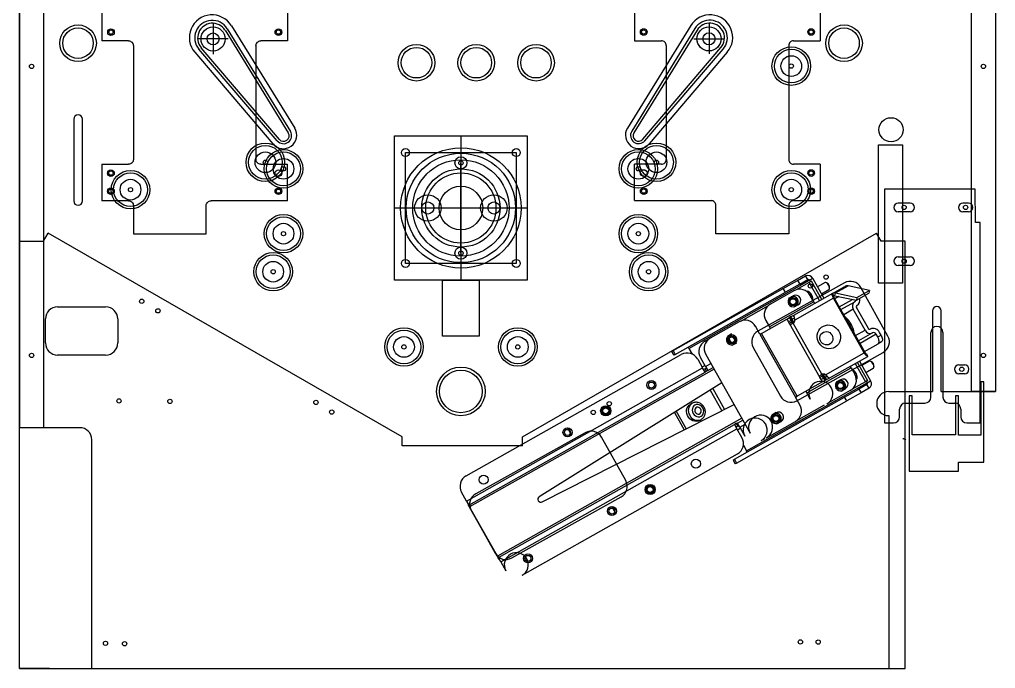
# Model space of a CAD drawing. Extents: x 0 to 20.3, y 0 to 43.8.
# Drawn here: x 0 to 20.25, y 0 to 13.47 of the extents above; entities that cross this region are included whole.
import ezdxf

# ---------------------------------------------------------------- set-up
doc = ezdxf.new("R2010")
doc.units = 0
doc.header["$LTSCALE"] = 5.24286
doc.header["$MEASUREMENT"] = 0
for name, color, linetype in [('DF250', 3, 'CONTINUOUS'), ('DF500', 5, 'CONTINUOUS'), ('DF_COMPONENTS', 4, 'CONTINUOUS'), ('DR250', 6, 'CONTINUOUS')]:
    doc.layers.add(name, color=color, linetype=linetype)

msp = doc.modelspace()

# ---------------------------------------------------------------- linework, layer by layer
at = {"layer": 'DF250', "color": 3, "linetype": 'CONTINUOUS'}
for centre, radius in [((1.214, 12.982), 0.38), ((17.108, 12.982), 0.38), ((8.236, 12.577), 0.38), ((9.477, 12.577), 0.38), ((10.717, 12.577), 0.38), ((9.158, 5.753), 0.505)]:
    msp.add_circle(centre, radius, dxfattribs=at)
at = {"layer": 'DF500', "color": 5, "linetype": 'CONTINUOUS'}
for p, q in [((0, 38.5), (0, 5)), ((20.25, 38.5), (20.25, 5.75)), ((1.124, 11.407), (1.124, 9.707)), ((1.304, 9.707), (1.304, 11.407)), ((17.115, 8.006), (15.321, 7.003)), ((18.019, 6.903), (17.455, 7.91)), ((0.788, 7.508), (1.787, 7.508)), ((18.945, 7.425), (18.945, 5.75)), ((19.125, 5.75), (19.125, 7.425)), ((0.538, 6.758), (0.538, 7.258)), ((2.037, 7.258), (2.037, 6.758)), ((1.787, 6.508), (0.788, 6.508)), ((15.225, 6.663), (15.788, 5.656)), ((16.128, 5.56), (17.922, 6.563)), ((18.035, 5.75), (18.945, 5.75)), ((19.125, 5.75), (20.25, 5.75)), ((18.035, 5.25), (18.035, 0)), ((1.25, 5), (0, 5)), ((11.736, 4.896), (9.467, 3.628)), ((1.5, 0), (1.5, 4.75)), ((12.577, 3.904), (12.076, 4.8)), ((10.213, 2.295), (12.481, 3.563)), ((9.371, 3.288), (9.872, 2.391)), ((1.5, 0), (18.035, 0))]:
    msp.add_line(p, q, dxfattribs=at)
for centre, radius in [((1.214, 12.982), 0.317), ((4.016, 13.07), 0.25), ((14.306, 13.072), 0.25), ((17.108, 12.982), 0.317), ((8.236, 12.577), 0.317), ((9.477, 12.577), 0.317), ((10.717, 12.577), 0.317), ((0.25, 12.5), 0.0445), ((16.013, 12.507), 0.0445), ((20, 12.5), 0.0445), ((18.083, 11.186), 0.25), ((9.158, 9.561), 1.25), ((5.101, 10.51), 0.0445), ((13.216, 10.51), 0.0445), ((5.477, 10.374), 0.0445), ((12.84, 10.374), 0.0445), ((2.303, 9.941), 0.0445), ((16.013, 9.941), 0.0445), ((5.477, 9.028), 0.0445), ((12.84, 9.028), 0.0445), ((5.263, 8.238), 0.0445), ((13.053, 8.238), 0.0445), ((16.734, 8.126), 0.0445), ((16.411, 7.941), 0.0445), ((2.535, 7.625), 0.0445), ((16.051, 7.615), 0.0625), ((2.872, 7.426), 0.0445), ((14.776, 6.824), 0.0625), ((7.977, 6.676), 0.0445), ((10.339, 6.676), 0.0445), ((0.25, 6.5), 0.0445), ((20, 6.5), 0.0445), ((9.158, 5.753), 0.443), ((13.112, 5.885), 0.0625), ((17.034, 5.873), 0.0625), ((2.064, 5.555), 0.0445), ((3.12, 5.546), 0.0445), ((6.15, 5.525), 0.0445), ((12.236, 5.496), 0.0445), ((6.479, 5.324), 0.0445), ((11.904, 5.317), 0.0445), ((12.163, 5.35), 0.0625), ((15.697, 5.191), 0.0625), ((11.37, 4.902), 0.0625), ((13.084, 3.716), 0.0625), ((12.291, 3.269), 0.0625), ((10.549, 2.286), 0.0625), ((1.784, 0.522), 0.0445), ((2.179, 0.514), 0.0445), ((16.202, 0.553), 0.0445), ((16.571, 0.548), 0.0445)]:
    msp.add_circle(centre, radius, dxfattribs=at)
for centre, radius, start, end in [((1.214, 11.407), 0.09, 0, 180), ((1.214, 9.707), 0.09, 180, 0), ((17.237, 7.788), 0.25, 29.2092, 119.2092), ((0.788, 7.258), 0.25, 90, 180), ((1.787, 7.258), 0.25, 0, 90), ((19.035, 7.425), 0.09, 0, 180), ((15.443, 6.785), 0.25, 119.2092, -150.7908), ((17.8, 6.781), 0.25, -60.7908, 29.2092), ((0.788, 6.758), 0.25, 180, -90), ((1.787, 6.758), 0.25, -90, 0), ((18.035, 5.5), 0.25, 90, -90), ((16.006, 5.778), 0.25, -150.7908, -60.7908), ((1.25, 4.75), 0.25, 0, 90), ((11.858, 4.678), 0.25, 29.2092, 119.2092), ((12.359, 3.782), 0.25, -60.7908, 29.2092), ((9.589, 3.41), 0.25, 119.2092, -150.7908), ((10.091, 2.513), 0.25, -150.7908, -60.7908)]:
    msp.add_arc(centre, radius, start, end, dxfattribs=at)
at = {"layer": 'DF_COMPONENTS', "color": 4, "linetype": 'CONTINUOUS'}
for p, q in [((0, 5), (0, 38.5)), ((0.5, 38.5), (0.5, 5)), ((19.75, 5.75), (19.75, 38.5)), ((20.25, 38.5), (20.25, 5.75)), ((1.707, 13.786), (1.707, 13.03)), ((5.561, 13.786), (5.561, 13.03)), ((12.761, 13.788), (12.761, 13.032)), ((16.615, 13.788), (16.615, 13.032)), ((4.016, 13.383), (4.016, 12.757)), ((14.306, 13.385), (14.306, 12.759)), ((4.264, 13.25), (5.577, 11.121)), ((4.309, 13.283), (5.62, 11.152)), ((4.396, 13.346), (5.709, 11.217)), ((13.927, 13.348), (12.613, 11.219)), ((14.013, 13.285), (12.702, 11.154)), ((14.059, 13.252), (12.745, 11.123)), ((2.263, 13.03), (1.707, 13.03)), ((4.329, 13.07), (3.703, 13.07)), ((5.561, 13.03), (5.005, 13.03)), ((12.761, 13.032), (13.317, 13.032)), ((13.993, 13.072), (14.619, 13.072)), ((16.059, 13.032), (16.615, 13.032)), ((2.363, 12.93), (2.363, 10.568)), ((3.637, 12.793), (5.259, 10.89)), ((5.349, 10.955), (3.723, 12.856)), ((5.391, 10.986), (3.768, 12.889)), ((4.905, 12.93), (4.905, 10.568)), ((12.931, 10.988), (14.554, 12.892)), ((12.974, 10.957), (14.6, 12.858)), ((14.686, 12.795), (13.063, 10.892)), ((13.417, 12.932), (13.417, 10.57)), ((15.959, 12.932), (15.959, 10.57)), ((7.783, 11.061), (10.533, 11.061)), ((7.783, 8.061), (7.783, 11.061)), ((9.158, 11.061), (9.158, 8.061)), ((10.533, 11.061), (10.533, 8.061)), ((17.821, 10.874), (18.321, 10.874)), ((17.821, 7.999), (17.821, 10.874)), ((18.321, 10.874), (18.321, 7.999)), ((8.008, 8.411), (8.008, 10.711)), ((8.008, 10.711), (10.308, 10.711)), ((9.158, 10.711), (9.158, 8.411)), ((10.308, 10.711), (10.308, 8.411)), ((1.707, 10.468), (2.263, 10.468)), ((1.707, 10.468), (1.707, 9.712)), ((5.005, 10.468), (5.561, 10.468)), ((5.561, 9.712), (5.561, 10.468)), ((9.158, 8.623), (9.158, 10.498)), ((13.317, 10.47), (12.761, 10.47)), ((12.761, 9.714), (12.761, 10.47)), ((16.615, 10.47), (16.059, 10.47)), ((16.615, 10.47), (16.615, 9.714)), ((9.158, 10.289), (9.158, 8.833)), ((19.83, 9.95), (17.95, 9.95)), ((17.95, 9.95), (17.95, 5.1)), ((19.837, 9.26), (19.83, 9.95)), ((2.263, 9.712), (1.707, 9.712)), ((2.363, 9.612), (2.363, 9.021)), ((3.874, 9.021), (3.874, 9.612)), ((5.561, 9.712), (3.975, 9.712)), ((7.783, 9.561), (10.533, 9.561)), ((8.008, 9.561), (10.308, 9.561)), ((8.43, 9.561), (9.887, 9.561)), ((8.473, 9.561), (9.843, 9.561)), ((12.761, 9.714), (14.348, 9.714)), ((14.448, 9.023), (14.448, 9.614)), ((15.959, 9.614), (15.959, 9.023)), ((16.059, 9.714), (16.615, 9.714)), ((18.14, 9.572), (18.14, 9.572)), ((18.233, 9.665), (18.478, 9.665)), ((18.57, 9.572), (18.57, 9.572)), ((19.48, 9.572), (19.48, 9.572)), ((19.573, 9.665), (19.688, 9.665)), ((19.78, 9.572), (19.78, 9.572)), ((18.478, 9.48), (18.233, 9.48)), ((19.688, 9.48), (19.573, 9.48)), ((19.93, 9.26), (19.837, 9.26)), ((19.93, 5.1), (19.93, 9.26)), ((0.5, 8.875), (0.594, 9.038)), ((7.938, 4.812), (0.594, 9.038)), ((2.363, 9.021), (3.874, 9.021)), ((10.438, 4.812), (17.781, 9.038)), ((15.959, 9.023), (14.448, 9.023)), ((17.875, 8.875), (17.781, 9.038)), ((0, 8.875), (0.5, 8.875)), ((0, 0), (0, 8.875)), ((18.375, 8.875), (17.875, 8.875)), ((18.375, 0), (18.375, 8.875)), ((18.233, 8.55), (18.478, 8.55)), ((10.308, 8.411), (8.008, 8.411)), ((18.14, 8.457), (18.14, 8.457)), ((18.478, 8.365), (18.233, 8.365)), ((18.57, 8.457), (18.57, 8.457)), ((16.144, 8.058), (16.31, 8.151)), ((16.354, 8.073), (16.31, 8.151)), ((10.533, 8.061), (7.783, 8.061)), ((8.778, 8.061), (9.538, 8.061)), ((8.778, 6.901), (8.778, 8.061)), ((9.538, 8.061), (9.538, 6.901)), ((13.888, 6.647), (16.392, 8.06)), ((15.847, 7.89), (16.144, 8.058)), ((16.188, 7.979), (15.891, 7.812)), ((16.386, 8.017), (16.113, 7.862)), ((16.144, 8.058), (16.188, 7.979)), ((16.188, 7.979), (16.354, 8.073)), ((16.432, 8.042), (16.386, 8.017)), ((16.6, 7.638), (16.386, 8.017)), ((16.459, 8.098), (16.392, 8.06)), ((16.392, 8.06), (16.409, 8.029)), ((16.645, 7.663), (16.432, 8.042)), ((16.459, 8.098), (16.69, 7.689)), ((16.713, 8.011), (16.558, 7.923)), ((16.714, 8.011), (16.713, 8.011)), ((16.728, 8.013), (16.714, 8.011)), ((16.745, 8.007), (16.728, 8.013)), ((16.757, 8.001), (16.741, 8.009)), ((16.762, 7.994), (16.745, 8.007)), ((16.779, 7.974), (16.762, 7.994)), ((16.793, 7.951), (16.779, 7.974)), ((16.802, 7.927), (16.793, 7.951)), ((16.807, 7.904), (16.802, 7.927)), ((16.805, 7.884), (16.807, 7.904)), ((16.806, 7.892), (16.808, 7.911)), ((16.865, 7.787), (17.125, 7.934)), ((16.93, 7.797), (17.19, 7.943)), ((17.634, 7.85), (17.19, 7.943)), ((18.321, 7.999), (17.821, 7.999)), ((13.56, 6.6), (15.847, 7.89)), ((13.605, 6.522), (15.891, 7.812)), ((16.067, 7.842), (15.579, 7.567)), ((15.891, 7.812), (15.847, 7.89)), ((15.963, 7.686), (16.052, 7.736)), ((16.865, 7.787), (16.056, 7.33)), ((16.349, 7.833), (16.334, 7.828)), ((16.349, 7.833), (16.334, 7.828)), ((16.349, 7.833), (16.336, 7.83)), ((16.367, 7.83), (16.349, 7.833)), ((16.367, 7.83), (16.349, 7.833)), ((16.367, 7.83), (16.349, 7.833)), ((16.387, 7.82), (16.367, 7.83)), ((16.387, 7.819), (16.367, 7.83)), ((16.387, 7.82), (16.367, 7.83)), ((16.408, 7.802), (16.387, 7.82)), ((16.408, 7.802), (16.387, 7.82)), ((16.408, 7.802), (16.387, 7.819)), ((16.427, 7.779), (16.408, 7.802)), ((16.426, 7.779), (16.408, 7.802)), ((16.427, 7.779), (16.408, 7.802)), ((16.481, 7.616), (16.408, 7.747)), ((16.442, 7.752), (16.426, 7.779)), ((16.443, 7.752), (16.427, 7.779)), ((16.443, 7.752), (16.427, 7.779)), ((16.454, 7.724), (16.442, 7.752)), ((16.454, 7.724), (16.443, 7.752)), ((16.454, 7.724), (16.443, 7.752)), ((16.461, 7.697), (16.454, 7.724)), ((16.461, 7.697), (16.454, 7.724)), ((16.46, 7.696), (16.454, 7.724)), ((16.461, 7.672), (16.46, 7.696)), ((16.462, 7.672), (16.461, 7.697)), ((16.461, 7.672), (16.461, 7.697)), ((16.639, 7.78), (16.793, 7.868)), ((16.793, 7.868), (16.798, 7.871)), ((16.798, 7.871), (16.805, 7.884)), ((16.859, 7.775), (16.861, 7.783)), ((16.86, 7.765), (16.859, 7.775)), ((16.862, 7.752), (16.86, 7.765)), ((16.861, 7.783), (16.865, 7.787)), ((16.866, 7.737), (16.862, 7.752)), ((16.895, 7.735), (16.865, 7.787)), ((16.872, 7.72), (16.866, 7.737)), ((16.88, 7.703), (16.872, 7.72)), ((16.889, 7.686), (16.88, 7.703)), ((16.892, 7.73), (16.893, 7.733)), ((16.893, 7.726), (16.892, 7.73)), ((16.893, 7.733), (16.895, 7.735)), ((16.893, 7.721), (16.893, 7.726)), ((16.895, 7.715), (16.893, 7.721)), ((16.898, 7.708), (16.895, 7.715)), ((16.901, 7.701), (16.898, 7.708)), ((16.904, 7.694), (16.901, 7.701)), ((17.003, 7.721), (16.917, 7.673)), ((16.92, 7.739), (16.93, 7.797)), ((16.92, 7.739), (17.364, 7.646)), ((16.93, 7.797), (17.374, 7.704)), ((17.364, 7.646), (17.624, 7.792)), ((17.374, 7.704), (17.364, 7.646)), ((17.374, 7.704), (17.634, 7.85)), ((17.634, 7.85), (17.624, 7.792)), ((14.964, 7.214), (15.538, 7.538)), ((16.481, 7.616), (15.558, 7.096)), ((16.155, 7.553), (16.066, 7.503)), ((16.889, 7.686), (16.086, 7.233)), ((16.458, 7.657), (16.462, 7.672)), ((16.458, 7.657), (16.461, 7.672)), ((16.458, 7.658), (16.461, 7.672)), ((16.501, 7.582), (16.481, 7.616)), ((16.904, 7.694), (16.889, 7.686)), ((17.528, 6.554), (16.889, 7.686)), ((17.543, 6.562), (16.904, 7.694)), ((17.009, 7.509), (17.282, 7.663)), ((17.041, 7.452), (17.33, 7.615)), ((17.33, 7.615), (17.33, 7.615)), ((17.612, 7.06), (17.366, 7.496)), ((17.374, 7.536), (17.375, 7.536)), ((15.998, 7.298), (15.975, 7.285)), ((16.001, 7.3), (15.998, 7.298)), ((15.998, 7.298), (16.065, 7.178)), ((15.998, 7.298), (15.998, 7.298)), ((16.065, 7.178), (15.998, 7.298)), ((16.007, 7.303), (16.001, 7.3)), ((16.031, 7.248), (16.001, 7.3)), ((16.056, 7.33), (16.007, 7.303)), ((16.037, 7.251), (16.007, 7.303)), ((16.068, 7.307), (16.056, 7.33)), ((17.298, 7.457), (17.101, 7.346)), ((17.544, 7.022), (17.298, 7.457)), ((14.932, 7.199), (14.333, 6.861)), ((15.364, 6.94), (15.272, 7.104)), ((15.395, 6.958), (15.923, 7.255)), ((15.484, 7.226), (15.558, 7.096)), ((15.558, 7.096), (15.578, 7.061)), ((15.923, 7.255), (15.975, 7.285)), ((15.923, 7.255), (15.955, 7.197)), ((15.955, 7.197), (16.007, 7.227)), ((15.97, 7.169), (16.022, 7.199)), ((15.97, 7.169), (16.606, 6.042)), ((15.975, 7.285), (16.007, 7.227)), ((16.031, 7.248), (16.027, 7.245)), ((16.037, 7.251), (16.031, 7.248)), ((16.078, 7.274), (16.037, 7.251)), ((16.649, 6.109), (16.052, 7.167)), ((16.059, 7.189), (16.079, 7.2)), ((16.641, 7.084), (16.679, 7.108)), ((16.679, 7.108), (16.722, 7.124)), ((16.722, 7.124), (16.767, 7.132)), ((16.767, 7.132), (16.813, 7.13)), ((16.813, 7.13), (16.858, 7.12)), ((16.858, 7.12), (16.901, 7.101)), ((16.901, 7.101), (16.94, 7.075)), ((17.208, 7.156), (17.225, 7.129)), ((17.225, 7.129), (17.239, 7.101)), ((19.035, 7.1), (19.035, 7.1)), ((9.538, 6.901), (8.778, 6.901)), ((14.776, 6.945), (14.687, 6.894)), ((15.395, 6.958), (15.364, 6.94)), ((15.364, 6.94), (16.101, 5.634)), ((16.132, 5.651), (15.395, 6.958)), ((16.551, 6.88), (16.553, 6.927)), ((16.553, 6.927), (16.563, 6.973)), ((16.563, 6.973), (16.582, 7.015)), ((16.582, 7.015), (16.608, 7.052)), ((16.606, 6.874), (16.613, 6.908)), ((16.608, 7.052), (16.641, 7.084)), ((16.613, 6.908), (16.629, 6.939)), ((16.629, 6.939), (16.651, 6.964)), ((16.651, 6.964), (16.679, 6.982)), ((16.679, 6.982), (16.711, 6.993)), ((16.711, 6.993), (16.745, 6.995)), ((16.745, 6.995), (16.779, 6.988)), ((16.779, 6.988), (16.81, 6.973)), ((16.81, 6.973), (16.837, 6.95)), ((16.837, 6.95), (16.858, 6.922)), ((16.858, 6.922), (16.871, 6.889)), ((16.871, 6.889), (16.877, 6.855)), ((16.94, 7.075), (16.973, 7.041)), ((16.973, 7.041), (17, 7.002)), ((17, 7.002), (17.02, 6.959)), ((17.02, 6.959), (17.031, 6.913)), ((17.031, 6.913), (17.034, 6.866)), ((17.347, 6.911), (17.544, 7.022)), ((17.695, 6.968), (17.406, 6.805)), ((17.777, 6.939), (17.439, 6.748)), ((17.651, 7.046), (17.651, 7.046)), ((17.695, 6.968), (17.695, 6.968)), ((17.808, 6.884), (17.777, 6.939)), ((17.808, 6.884), (17.876, 6.922)), ((17.876, 6.922), (17.845, 6.977)), ((17.876, 6.922), (17.887, 6.9)), ((17.887, 6.9), (17.895, 6.878)), ((18.91, 5.635), (18.91, 6.975)), ((19.16, 6.975), (19.16, 5.635)), ((14.222, 6.796), (14.303, 6.841)), ((14.79, 6.711), (14.88, 6.762)), ((16.558, 6.834), (16.551, 6.88)), ((16.573, 6.789), (16.558, 6.834)), ((16.597, 6.747), (16.573, 6.789)), ((16.627, 6.711), (16.597, 6.747)), ((16.607, 6.84), (16.606, 6.874)), ((16.616, 6.806), (16.607, 6.84)), ((16.633, 6.775), (16.616, 6.806)), ((16.663, 6.681), (16.627, 6.711)), ((16.658, 6.75), (16.633, 6.775)), ((16.687, 6.731), (16.658, 6.75)), ((16.72, 6.72), (16.687, 6.731)), ((16.754, 6.717), (16.72, 6.72)), ((16.787, 6.723), (16.754, 6.717)), ((16.817, 6.738), (16.787, 6.723)), ((16.843, 6.76), (16.817, 6.738)), ((16.862, 6.788), (16.843, 6.76)), ((16.873, 6.82), (16.862, 6.788)), ((16.877, 6.855), (16.873, 6.82)), ((16.961, 6.701), (16.925, 6.673)), ((16.99, 6.736), (16.961, 6.701)), ((17.013, 6.776), (16.99, 6.736)), ((17.028, 6.82), (17.013, 6.776)), ((17.034, 6.866), (17.028, 6.82)), ((17.531, 6.584), (17.815, 6.744)), ((17.819, 6.862), (17.808, 6.884)), ((17.883, 6.783), (17.815, 6.744)), ((17.815, 6.744), (17.825, 6.753)), ((17.828, 6.84), (17.819, 6.862)), ((17.825, 6.753), (17.831, 6.764)), ((17.833, 6.818), (17.828, 6.84)), ((17.831, 6.764), (17.835, 6.78)), ((17.836, 6.798), (17.833, 6.818)), ((17.835, 6.78), (17.836, 6.798)), ((17.893, 6.791), (17.883, 6.783)), ((17.899, 6.803), (17.893, 6.791)), ((17.895, 6.878), (17.901, 6.857)), ((17.903, 6.818), (17.899, 6.803)), ((17.901, 6.857), (17.904, 6.836)), ((17.904, 6.836), (17.903, 6.818)), ((9.267, 4), (13.73, 6.518)), ((13.531, 6.584), (13.56, 6.6)), ((13.531, 6.584), (13.575, 6.505)), ((13.56, 6.6), (13.605, 6.522)), ((13.605, 6.522), (13.575, 6.505)), ((13.888, 6.647), (13.954, 6.529)), ((14.238, 6.52), (15.159, 4.887)), ((16.704, 6.658), (16.663, 6.681)), ((16.749, 6.643), (16.704, 6.658)), ((16.723, 6.1), (17.528, 6.554)), ((16.794, 6.638), (16.749, 6.643)), ((16.788, 6.021), (17.602, 6.481)), ((16.84, 6.641), (16.794, 6.638)), ((16.884, 6.653), (16.84, 6.641)), ((16.925, 6.673), (16.884, 6.653)), ((17.543, 6.562), (17.528, 6.554)), ((17.538, 6.537), (17.528, 6.554)), ((17.549, 6.521), (17.538, 6.537)), ((17.547, 6.556), (17.543, 6.562)), ((17.551, 6.549), (17.547, 6.556)), ((17.559, 6.508), (17.549, 6.521)), ((17.556, 6.544), (17.551, 6.549)), ((17.56, 6.539), (17.556, 6.544)), ((17.57, 6.496), (17.559, 6.508)), ((17.564, 6.536), (17.56, 6.539)), ((17.568, 6.534), (17.564, 6.536)), ((17.571, 6.533), (17.568, 6.534)), ((17.58, 6.488), (17.57, 6.496)), ((17.573, 6.533), (17.571, 6.533)), ((17.573, 6.533), (17.602, 6.481)), ((17.589, 6.482), (17.58, 6.488)), ((17.597, 6.48), (17.589, 6.482)), ((17.602, 6.481), (17.597, 6.48)), ((14.071, 6.423), (14.174, 6.24)), ((14.231, 6.272), (14.128, 6.455)), ((14.162, 6.262), (14.218, 6.294)), ((14.231, 6.272), (14.343, 6.335)), ((17.337, 6.331), (17.551, 5.952)), ((17.382, 6.357), (17.596, 5.978)), ((17.427, 6.382), (17.658, 5.973)), ((17.634, 6.378), (17.479, 6.29)), ((17.635, 6.378), (17.634, 6.378)), ((17.649, 6.38), (17.635, 6.378)), ((17.666, 6.374), (17.649, 6.38)), ((17.679, 6.368), (17.662, 6.376)), ((17.684, 6.361), (17.666, 6.374)), ((17.7, 6.341), (17.684, 6.361)), ((17.714, 6.318), (17.7, 6.341)), ((17.724, 6.294), (17.714, 6.318)), ((17.728, 6.271), (17.724, 6.294)), ((17.728, 6.259), (17.73, 6.278)), ((19.493, 6.305), (19.608, 6.305)), ((9.275, 3.476), (14.174, 6.24)), ((9.324, 3.389), (14.223, 6.153)), ((14.411, 6.214), (9.34, 3.353)), ((14.223, 6.153), (14.174, 6.24)), ((14.228, 6.224), (14.194, 6.205)), ((14.257, 6.172), (14.223, 6.153)), ((14.228, 6.224), (14.25, 6.237)), ((14.257, 6.172), (14.228, 6.224)), ((14.231, 6.272), (14.28, 6.185)), ((14.28, 6.185), (14.257, 6.172)), ((14.28, 6.185), (14.391, 6.248)), ((16.334, 5.72), (17.258, 6.24)), ((16.666, 6.113), (16.735, 5.991)), ((16.735, 5.991), (16.666, 6.113)), ((16.673, 6.1), (16.694, 6.112)), ((17.258, 6.24), (17.238, 6.275)), ((17.258, 6.24), (17.331, 6.11)), ((17.289, 6.197), (17.281, 6.2)), ((17.289, 6.197), (17.281, 6.199)), ((17.288, 6.197), (17.281, 6.199)), ((17.309, 6.186), (17.288, 6.197)), ((17.309, 6.187), (17.289, 6.197)), ((17.309, 6.187), (17.289, 6.197)), ((17.329, 6.169), (17.309, 6.187)), ((17.329, 6.169), (17.309, 6.187)), ((17.329, 6.169), (17.309, 6.186)), ((17.348, 6.146), (17.329, 6.169)), ((17.348, 6.146), (17.329, 6.169)), ((17.348, 6.146), (17.329, 6.169)), ((17.364, 6.119), (17.348, 6.146)), ((17.364, 6.119), (17.348, 6.146)), ((17.364, 6.119), (17.348, 6.146)), ((17.351, 6.124), (17.363, 6.098)), ((17.363, 6.098), (17.37, 6.072)), ((17.376, 6.091), (17.364, 6.119)), ((17.375, 6.091), (17.364, 6.119)), ((17.375, 6.091), (17.364, 6.119)), ((17.382, 6.064), (17.375, 6.091)), ((17.382, 6.063), (17.375, 6.091)), ((17.382, 6.063), (17.376, 6.091)), ((17.56, 6.147), (17.715, 6.235)), ((17.715, 6.235), (17.719, 6.238)), ((17.719, 6.238), (17.726, 6.251)), ((17.726, 6.251), (17.728, 6.271)), ((19.4, 6.213), (19.4, 6.213)), ((19.608, 6.12), (19.493, 6.12)), ((19.7, 6.213), (19.7, 6.213)), ((14.572, 5.929), (10.784, 3.567)), ((15.086, 4.522), (17.59, 5.934)), ((16.659, 5.949), (16.132, 5.651)), ((16.658, 6.071), (16.606, 6.042)), ((16.684, 6.028), (16.631, 5.998)), ((16.631, 5.998), (16.659, 5.949)), ((16.712, 5.978), (16.659, 5.949)), ((16.684, 6.028), (16.712, 5.978)), ((16.709, 6.046), (16.705, 6.044)), ((16.709, 6.046), (16.716, 6.05)), ((16.738, 5.993), (16.709, 6.046)), ((16.712, 5.978), (16.735, 5.991)), ((16.716, 6.05), (16.753, 6.071)), ((16.746, 5.997), (16.716, 6.05)), ((16.738, 5.993), (16.735, 5.991)), ((16.735, 5.991), (16.735, 5.991)), ((16.738, 5.993), (16.746, 5.997)), ((16.746, 5.997), (16.788, 6.021)), ((17.035, 5.994), (16.946, 5.944)), ((17.551, 5.952), (17.277, 5.798)), ((17.367, 6.032), (17.361, 6.024)), ((17.363, 6.005), (17.367, 6.007)), ((17.363, 6.005), (17.367, 6.007)), ((17.365, 6.006), (17.367, 6.007)), ((17.372, 6.049), (17.367, 6.032)), ((17.367, 6.007), (17.378, 6.02)), ((17.367, 6.007), (17.378, 6.02)), ((17.367, 6.007), (17.378, 6.02)), ((17.37, 6.072), (17.372, 6.049)), ((17.378, 6.02), (17.383, 6.039)), ((17.378, 6.02), (17.383, 6.039)), ((17.378, 6.02), (17.383, 6.039)), ((17.383, 6.039), (17.382, 6.064)), ((17.383, 6.039), (17.382, 6.063)), ((17.383, 6.039), (17.382, 6.063)), ((17.583, 5.896), (17.417, 5.802)), ((17.596, 5.978), (17.551, 5.952)), ((17.573, 5.965), (17.59, 5.934)), ((17.627, 5.817), (17.583, 5.896)), ((17.59, 5.934), (17.658, 5.973)), ((20.01, 5.95), (19.947, 5.95)), ((19.947, 5.95), (19.947, 4.843)), ((20.01, 4.282), (20.01, 5.95)), ((14.329, 5.778), (14.571, 5.349)), ((14.382, 5.81), (14.626, 5.377)), ((16.315, 5.754), (16.334, 5.72)), ((16.408, 5.589), (16.334, 5.72)), ((17.236, 5.769), (16.749, 5.494)), ((17.049, 5.761), (17.138, 5.811)), ((17.119, 5.634), (17.417, 5.802)), ((17.461, 5.724), (17.163, 5.556)), ((17.417, 5.802), (17.461, 5.724)), ((17.627, 5.817), (17.461, 5.724)), ((20.25, 5.75), (19.75, 5.75)), ((10.846, 3.458), (14.826, 5.479)), ((13.871, 5.442), (13.895, 5.469)), ((13.895, 5.469), (13.918, 5.484)), ((13.957, 5.506), (13.918, 5.484)), ((14.012, 5.469), (13.989, 5.45)), ((14.041, 5.479), (14.012, 5.469)), ((14.071, 5.482), (14.041, 5.479)), ((14.102, 5.475), (14.071, 5.482)), ((14.132, 5.46), (14.102, 5.475)), ((14.833, 4.344), (17.119, 5.634)), ((14.877, 4.266), (17.163, 5.556)), ((16.101, 5.634), (16.132, 5.651)), ((16.193, 5.471), (16.101, 5.634)), ((16.128, 5.15), (16.703, 5.474)), ((17.163, 5.556), (17.119, 5.634)), ((18.385, 5.51), (18.785, 5.51)), ((18.523, 5.66), (18.46, 5.66)), ((18.46, 5.66), (18.46, 4.1)), ((18.523, 4.85), (18.523, 5.66)), ((19.285, 5.51), (19.405, 5.51)), ((19.48, 5.66), (19.417, 5.66)), ((19.417, 5.66), (19.417, 4.85)), ((19.48, 4.843), (19.48, 5.66)), ((13.588, 5.316), (13.792, 4.954)), ((13.627, 5.34), (13.833, 4.975)), ((13.839, 5.333), (13.842, 5.372)), ((13.844, 5.292), (13.839, 5.333)), ((13.842, 5.372), (13.852, 5.409)), ((13.858, 5.253), (13.844, 5.292)), ((13.852, 5.409), (13.871, 5.442)), ((13.961, 5.395), (13.958, 5.362)), ((13.958, 5.362), (13.964, 5.329)), ((13.971, 5.425), (13.961, 5.395)), ((13.964, 5.329), (13.978, 5.297)), ((13.989, 5.45), (13.971, 5.425)), ((13.978, 5.297), (13.998, 5.269)), ((13.998, 5.269), (14.024, 5.247)), ((14.017, 5.394), (14.011, 5.371)), ((14.011, 5.371), (14.012, 5.346)), ((14.012, 5.346), (14.021, 5.321)), ((14.031, 5.412), (14.017, 5.394)), ((14.021, 5.321), (14.037, 5.301)), ((14.051, 5.423), (14.031, 5.412)), ((14.037, 5.301), (14.058, 5.287)), ((14.074, 5.426), (14.051, 5.423)), ((14.058, 5.287), (14.081, 5.281)), ((14.097, 5.42), (14.074, 5.426)), ((14.081, 5.281), (14.104, 5.283)), ((14.118, 5.406), (14.097, 5.42)), ((14.104, 5.283), (14.124, 5.295)), ((14.134, 5.385), (14.118, 5.406)), ((14.124, 5.295), (14.138, 5.313)), ((14.157, 5.438), (14.132, 5.46)), ((14.143, 5.361), (14.134, 5.385)), ((14.138, 5.313), (14.145, 5.336)), ((14.145, 5.336), (14.143, 5.361)), ((14.178, 5.41), (14.157, 5.438)), ((14.166, 5.256), (14.184, 5.282)), ((14.191, 5.378), (14.178, 5.41)), ((14.184, 5.282), (14.194, 5.312)), ((14.197, 5.344), (14.191, 5.378)), ((14.194, 5.312), (14.197, 5.344)), ((15.698, 5.312), (15.608, 5.261)), ((18.26, 5.225), (18.26, 5.385)), ((19.53, 5.385), (19.53, 5.225)), ((14.986, 5.194), (9.915, 2.333)), ((9.938, 2.301), (14.837, 5.064)), ((13.878, 5.217), (13.858, 5.253)), ((13.905, 5.185), (13.878, 5.217)), ((13.937, 5.16), (13.905, 5.185)), ((13.972, 5.142), (13.937, 5.16)), ((14.009, 5.132), (13.972, 5.142)), ((14.046, 5.13), (14.009, 5.132)), ((14.024, 5.247), (14.053, 5.232)), ((14.082, 5.138), (14.046, 5.13)), ((14.053, 5.232), (14.084, 5.225)), ((14.107, 5.149), (14.082, 5.138)), ((14.084, 5.225), (14.115, 5.227)), ((14.107, 5.149), (14.146, 5.171)), ((14.115, 5.227), (14.143, 5.238)), ((14.143, 5.238), (14.166, 5.256)), ((14.871, 5.084), (14.837, 5.064)), ((14.837, 5.064), (14.886, 4.978)), ((14.894, 5.096), (14.871, 5.084)), ((14.871, 5.084), (14.901, 5.031)), ((14.894, 5.096), (15.006, 5.159)), ((14.943, 5.01), (14.894, 5.096)), ((14.943, 5.01), (15.054, 5.073)), ((15.5, 4.792), (16.099, 5.13)), ((15.712, 5.078), (15.801, 5.129)), ((17.95, 5.1), (18.135, 5.1)), ((19.655, 5.1), (19.93, 5.1)), ((0.5, 5), (0, 5)), ((9.987, 2.214), (14.886, 4.978)), ((11.45, 4.853), (11.369, 4.996)), ((14.901, 5.031), (14.867, 5.012)), ((14.99, 4.794), (14.886, 4.978)), ((14.899, 4.956), (14.955, 4.988)), ((14.901, 5.031), (14.924, 5.044)), ((14.943, 5.01), (15.046, 4.826)), ((7.938, 4.625), (7.938, 4.812)), ((7.938, 4.625), (7.938, 4.812)), ((10.438, 4.625), (10.438, 4.812)), ((15.387, 4.731), (15.468, 4.777)), ((18.332, 4.765), (18.329, 4.763)), ((18.34, 4.767), (18.332, 4.765)), ((18.351, 4.766), (18.34, 4.767)), ((18.363, 4.762), (18.351, 4.766)), ((18.376, 4.755), (18.363, 4.762)), ((18.386, 4.756), (18.377, 4.754)), ((18.387, 4.749), (18.386, 4.756)), ((19.417, 4.85), (18.523, 4.85)), ((19.947, 4.843), (19.48, 4.843)), ((10.438, 4.625), (7.938, 4.625)), ((15.02, 4.64), (15.086, 4.522)), ((10.431, 1.936), (14.895, 4.454)), ((14.804, 4.328), (14.833, 4.344)), ((14.804, 4.328), (14.848, 4.249)), ((14.833, 4.344), (14.877, 4.266)), ((14.877, 4.266), (14.848, 4.249)), ((19.48, 4.282), (20.01, 4.282)), ((19.48, 4.1), (19.48, 4.282)), ((18.46, 4.1), (19.48, 4.1)), ((9.275, 3.476), (9.172, 3.659)), ((9.275, 3.476), (9.324, 3.389)), ((9.324, 3.389), (9.295, 3.441)), ((9.295, 3.441), (9.295, 3.441)), ((9.324, 3.389), (9.324, 3.389)), ((9.34, 3.353), (9.334, 3.35)), ((9.91, 2.329), (9.334, 3.35)), ((9.915, 2.333), (9.34, 3.353)), ((12.371, 3.22), (12.29, 3.363)), ((9.915, 2.333), (9.91, 2.329)), ((9.938, 2.301), (9.938, 2.3)), ((9.987, 2.214), (9.938, 2.301)), ((9.938, 2.3), (9.968, 2.248)), ((9.968, 2.248), (9.968, 2.248)), ((9.987, 2.214), (10.091, 2.031)), ((0, 0), (0, 0.688)), ((0.625, 0), (0, 0)), ((0, 0), (18.375, 0))]:
    msp.add_line(p, q, dxfattribs=at)
for centre, radius in [((1.898, 13.213), 0.069), ((4.016, 13.07), 0.25), ((4.016, 13.07), 0.125), ((5.371, 13.213), 0.069), ((12.951, 13.215), 0.069), ((14.306, 13.072), 0.25), ((14.306, 13.072), 0.125), ((16.425, 13.215), 0.069), ((16.013, 12.507), 0.4), ((16.013, 12.507), 0.35), ((16.013, 12.507), 0.215), ((5.101, 10.51), 0.4), ((5.101, 10.51), 0.35), ((5.477, 10.374), 0.4), ((9.158, 9.561), 1.25), ((8.008, 10.711), 0.0825), ((10.308, 10.711), 0.0825), ((12.84, 10.374), 0.4), ((13.216, 10.51), 0.4), ((13.216, 10.51), 0.35), ((5.101, 10.51), 0.215), ((5.477, 10.374), 0.35), ((5.477, 10.374), 0.215), ((9.158, 9.561), 1.135), ((9.158, 9.561), 1), ((9.158, 10.498), 0.125), ((9.158, 10.498), 0.0445), ((12.84, 10.374), 0.35), ((12.84, 10.374), 0.215), ((13.216, 10.51), 0.215), ((1.897, 10.285), 0.069), ((2.303, 9.941), 0.4), ((5.371, 10.285), 0.069), ((9.158, 9.561), 0.812), ((12.951, 10.287), 0.069), ((16.013, 9.941), 0.4), ((16.425, 10.287), 0.069), ((2.303, 9.941), 0.35), ((2.303, 9.941), 0.215), ((9.158, 9.561), 0.728), ((16.013, 9.941), 0.35), ((16.013, 9.941), 0.215), ((1.897, 9.91), 0.069), ((5.371, 9.91), 0.069), ((9.158, 9.561), 0.453), ((12.951, 9.912), 0.069), ((16.425, 9.912), 0.069), ((8.473, 9.561), 0.275), ((9.843, 9.561), 0.275), ((8.473, 9.561), 0.125), ((9.843, 9.561), 0.125), ((5.477, 9.028), 0.4), ((5.477, 9.028), 0.35), ((12.84, 9.028), 0.4), ((12.84, 9.028), 0.35), ((5.477, 9.028), 0.215), ((12.84, 9.028), 0.215), ((9.158, 8.623), 0.125), ((5.263, 8.238), 0.4), ((5.263, 8.238), 0.35), ((9.158, 8.623), 0.0445), ((13.053, 8.238), 0.4), ((13.053, 8.238), 0.35), ((5.263, 8.238), 0.215), ((8.008, 8.411), 0.0825), ((10.308, 8.411), 0.0825), ((13.053, 8.238), 0.215), ((16.051, 7.615), 0.082), ((16.051, 7.615), 0.068), ((7.977, 6.676), 0.4), ((7.977, 6.676), 0.35), ((7.977, 6.676), 0.215), ((10.339, 6.676), 0.4), ((10.339, 6.676), 0.35), ((10.339, 6.676), 0.215), ((14.776, 6.824), 0.082), ((14.776, 6.824), 0.068), ((13.112, 5.885), 0.0938), ((17.034, 5.873), 0.082), ((17.034, 5.873), 0.068), ((12.163, 5.35), 0.106), ((12.163, 5.35), 0.106), ((12.163, 5.35), 0.082), ((12.163, 5.35), 0.068), ((15.697, 5.191), 0.082), ((15.697, 5.191), 0.068), ((11.37, 4.902), 0.0938), ((14.033, 4.252), 0.0938), ((9.628, 3.919), 0.0938), ((13.084, 3.716), 0.106), ((13.084, 3.716), 0.106), ((13.084, 3.716), 0.082), ((13.084, 3.716), 0.068), ((12.291, 3.269), 0.0938), ((10.549, 2.286), 0.0938)]:
    msp.add_circle(centre, radius, dxfattribs=at)
for centre, radius, start, end in [((3.995, 13.099), 0.471, 31.676, -139.5582), ((14.327, 13.101), 0.471, -40.4418, 148.324), ((3.999, 13.093), 0.364, 31.5846, -139.4668), ((4.002, 13.089), 0.307, 31.676, -139.5582), ((14.323, 13.095), 0.364, -40.5332, 148.4154), ((14.32, 13.091), 0.307, -40.4418, 148.324), ((5.472, 11.071), 0.279, -139.5582, 31.676), ((5.477, 11.064), 0.168, -139.4668, 31.5846), ((12.851, 11.073), 0.279, 148.324, -40.4418), ((12.846, 11.066), 0.168, 148.4154, -40.5332), ((5.479, 11.06), 0.115, -139.5582, 31.676), ((12.843, 11.062), 0.115, 148.324, -40.4418), ((18.233, 9.572), 0.0925, 90, 180), ((18.233, 9.572), 0.0925, 180, -90), ((18.478, 9.572), 0.0925, 0, 90), ((18.478, 9.572), 0.0925, -90, 0), ((19.573, 9.572), 0.0925, 90, 180), ((19.573, 9.572), 0.0925, 180, -90), ((19.688, 9.572), 0.0925, 0, 90), ((19.688, 9.572), 0.0925, -90, 0), ((18.233, 8.457), 0.0925, 90, 180), ((18.478, 8.457), 0.0925, 0, 90), ((18.233, 8.457), 0.0925, 180, -90), ((18.478, 8.457), 0.0925, -90, 0), ((16.358, 8.049), 0.113, 25.6181, 115.0296), ((16.366, 8.047), 0.0282, 25.62, 115.0281), ((16.71, 7.915), 0.0984, -2.3062, 61.1671), ((17.17, 7.852), 0.0932, 77.9298, 119.2588), ((16.051, 7.615), 0.106, 127.3069, -68.4461), ((16.051, 7.615), 0.107, 129.0584, -70.1975), ((16.014, 7.594), 0.105, -60.5696, 119.4304), ((16.051, 7.615), 0.106, -3.7281, 111.555), ((16.051, 7.615), 0.106, -50.9423, 109.8031), ((16.104, 7.645), 0.105, -60.5696, 119.4304), ((16.19, 7.624), 0.25, 29.4306, 119.4303), ((16.344, 7.726), 0.0914, 20.094, 86.9097), ((16.33, 7.691), 0.12, -8.0882, 33.5176), ((16.91, 7.706), 0.0932, 77.9286, 119.2594), ((16.913, 7.702), 0.0373, 77.9245, 119.2635), ((15.702, 7.349), 0.25, 119.4302, -150.5693), ((16.051, 7.615), 0.106, -52.6941, -3.7261), ((17.394, 7.52), 0.114, 123.8322, -146.7583), ((17.304, 7.661), 0.0532, -59.7864, -14.2662), ((17.391, 7.512), 0.0294, 123.8311, -146.7564), ((17.302, 7.653), 0.137, -58.0518, 13.832), ((16.804, 6.892), 0.52, 29.4016, 51.3295), ((15.054, 6.981), 0.25, 29.4306, 119.4303), ((14.727, 6.516), 1.404, 27.732, 29.0334), ((14.78, 6.545), 1.404, 27.732, 29.0334), ((16.002, 7.233), 0.084, -52.7045, -0.6153), ((16.804, 6.891), 0.52, 7.5313, 29.4592), ((19.035, 6.975), 0.125, 90, 180), ((19.035, 6.975), 0.125, 0, 90), ((14.776, 6.824), 0.107, 129.0584, -70.1975), ((14.776, 6.824), 0.106, 127.3059, 176.2739), ((14.739, 6.803), 0.105, -60.5696, 119.4304), ((14.828, 6.853), 0.105, 119.4304, -60.5696), ((14.776, 6.824), 0.106, -52.6937, 111.5546), ((14.776, 6.824), 0.106, -50.9423, 109.8031), ((17.647, 7.071), 0.114, -154.3808, -64.9713), ((17.638, 7.073), 0.0294, -154.3827, -64.9702), ((17.713, 6.914), 0.147, 25.6183, 115.0293), ((17.721, 6.912), 0.0621, 25.6179, 115.0301), ((14.345, 6.578), 0.25, 119.4302, -150.5693), ((14.456, 6.643), 0.25, 119.4302, -150.5693), ((14.776, 6.824), 0.106, 176.2728, -68.4459), ((13.853, 6.3), 0.25, 29.4306, 119.4303), ((13.862, 6.635), 0.0282, 25.6164, 115.0296), ((17.631, 6.282), 0.0984, -2.3062, 61.1671), ((19.493, 6.213), 0.0925, 90, 180), ((19.608, 6.213), 0.0925, 0, 90), ((16.677, 6.029), 0.0846, 56.9859, 109.2319), ((17.114, 5.987), 0.25, -60.5694, 29.4303), ((17.243, 6.073), 0.12, 25.3433, 66.949), ((19.493, 6.213), 0.0925, 180, -90), ((19.608, 6.213), 0.0925, -90, 0), ((16.626, 5.712), 0.25, -60.5695, -150.5696), ((15.388, 5.299), 1.426, 29.3586, 31.3781), ((15.443, 5.33), 1.423, 29.3552, 31.3793), ((17.034, 5.873), 0.106, 127.3059, 176.2739), ((17.034, 5.873), 0.107, 129.0584, -70.1975), ((17.034, 5.873), 0.106, 176.2728, -68.4459), ((16.997, 5.852), 0.105, -60.5696, 119.4304), ((17.034, 5.873), 0.106, -52.6937, 111.5546), ((17.034, 5.873), 0.106, -50.9423, 109.8031), ((17.086, 5.903), 0.105, -60.5696, 119.4304), ((17.567, 5.919), 0.0282, -56.164, 33.2376), ((17.564, 5.911), 0.113, -56.1679, 33.242), ((14.056, 5.356), 0.18, 123.2586, -146.3069), ((15.976, 5.348), 0.25, -60.5694, 29.4303), ((18.385, 5.385), 0.125, 90, 180), ((18.785, 5.635), 0.125, -90, 0), ((19.285, 5.635), 0.125, 180, -90), ((19.405, 5.385), 0.125, 0, 90), ((15.697, 5.191), 0.106, 127.3059, 176.2739), ((15.697, 5.191), 0.107, 129.0584, -70.1975), ((15.66, 5.17), 0.105, -60.5696, 119.4304), ((15.697, 5.191), 0.106, -52.6937, 111.5546), ((15.697, 5.191), 0.106, -50.9423, 109.8031), ((15.749, 5.22), 0.105, -60.5696, 119.4304), ((14.069, 5.333), 0.18, -154.8066, -64.8688), ((15.264, 4.949), 0.25, -60.5695, -150.5696), ((15.377, 5.01), 0.25, -60.5695, -150.5696), ((15.697, 5.191), 0.106, 176.2728, -68.4459), ((18.135, 5.225), 0.125, -90, 0), ((19.655, 5.225), 0.125, 180, -90), ((14.772, 4.672), 0.25, -60.5694, 29.4303), ((15.063, 4.506), 0.0282, -56.1655, 33.2412), ((9.39, 3.782), 0.25, 119.4302, -150.5693), ((10.818, 3.514), 0.0625, 122.2095, -63.3487), ((9.528, 3.487), 0.238, -168.8924, -144.6489), ((9.417, 3.407), 0.0943, -168.8935, -144.6458), ((10.128, 2.424), 0.238, -156.4902, -132.2467), ((10.002, 2.37), 0.0943, -156.4933, -132.2457), ((10.308, 2.153), 0.25, -60.5695, -150.5696)]:
    msp.add_arc(centre, radius, start, end, dxfattribs=at)
for points in [[(2.263, 13.03), (2.289, 13.03), (2.315, 13.02), (2.334, 13.001)], [(2.334, 13.001), (2.352, 12.982), (2.363, 12.957), (2.363, 12.93)], [(4.905, 12.93), (4.905, 12.957), (4.916, 12.982), (4.935, 13.001)], [(4.935, 13.001), (4.953, 13.02), (4.979, 13.03), (5.005, 13.03)], [(13.388, 13.003), (13.369, 13.022), (13.343, 13.032), (13.317, 13.032)], [(13.417, 12.932), (13.417, 12.959), (13.406, 12.984), (13.388, 13.003)], [(15.989, 13.003), (15.97, 12.984), (15.959, 12.959), (15.959, 12.932)], [(16.059, 13.032), (16.033, 13.032), (16.007, 13.022), (15.989, 13.003)], [(2.363, 10.568), (2.363, 10.541), (2.352, 10.516), (2.334, 10.497)], [(4.935, 10.497), (4.916, 10.516), (4.905, 10.541), (4.905, 10.568)], [(13.388, 10.499), (13.406, 10.518), (13.417, 10.543), (13.417, 10.57)], [(15.959, 10.57), (15.959, 10.543), (15.97, 10.518), (15.989, 10.499)], [(2.334, 10.497), (2.315, 10.478), (2.289, 10.468), (2.263, 10.468)], [(5.005, 10.468), (4.979, 10.468), (4.953, 10.478), (4.935, 10.497)], [(13.317, 10.47), (13.343, 10.47), (13.369, 10.48), (13.388, 10.499)], [(15.989, 10.499), (16.007, 10.48), (16.033, 10.47), (16.059, 10.47)], [(2.263, 9.712), (2.289, 9.712), (2.315, 9.702), (2.334, 9.683)], [(2.334, 9.683), (2.352, 9.664), (2.363, 9.639), (2.363, 9.612)], [(3.874, 9.612), (3.874, 9.639), (3.885, 9.664), (3.904, 9.683)], [(3.904, 9.683), (3.923, 9.702), (3.948, 9.712), (3.975, 9.712)], [(14.419, 9.685), (14.4, 9.704), (14.374, 9.714), (14.348, 9.714)], [(14.448, 9.614), (14.448, 9.641), (14.437, 9.666), (14.419, 9.685)], [(15.989, 9.685), (15.97, 9.666), (15.959, 9.641), (15.959, 9.614)], [(16.059, 9.714), (16.033, 9.714), (16.007, 9.704), (15.989, 9.685)]]:
    msp.add_open_spline(points, degree=3, dxfattribs=at)
for points, knots in [([(16.056, 7.33), (16.056, 7.33), (16.058, 7.33), (16.062, 7.325), (16.066, 7.316), (16.069, 7.306), (16.072, 7.293), (16.076, 7.276), (16.08, 7.255), (16.084, 7.24), (16.086, 7.233)], [0, 0, 0, 0, 0.148994, 0.281429, 0.398041, 0.499918, 0.59916, 0.715052, 0.848475, 1, 1, 1, 1]), ([(16.052, 7.167), (16.047, 7.163), (16.035, 7.157), (16.018, 7.148), (16, 7.143), (15.982, 7.15), (15.974, 7.162), (15.97, 7.169)], [0, 0, 0, 0, 0.151889, 0.285791, 0.50097, 0.719492, 1, 1, 1, 1]), ([(16.052, 7.169), (16.051, 7.169), (16.049, 7.169), (16.045, 7.17), (16.04, 7.173), (16.031, 7.182), (16.026, 7.192), (16.022, 7.199)], [0, 0, 0, 0, 0.064265, 0.182494, 0.321973, 0.502958, 1, 1, 1, 1]), ([(16.606, 6.042), (16.603, 6.049), (16.597, 6.06), (16.602, 6.078), (16.616, 6.09), (16.632, 6.1), (16.643, 6.106), (16.649, 6.109)], [0, 0, 0, 0, 0.282736, 0.498991, 0.716433, 0.849778, 1, 1, 1, 1]), ([(16.658, 6.071), (16.655, 6.078), (16.65, 6.086), (16.647, 6.097), (16.647, 6.103), (16.648, 6.106), (16.649, 6.107), (16.65, 6.107)], [0, 0, 0, 0, 0.518904, 0.707406, 0.852179, 0.980964, 1, 1, 1, 1]), ([(16.723, 6.1), (16.729, 6.094), (16.74, 6.083), (16.755, 6.068), (16.767, 6.056), (16.776, 6.047), (16.783, 6.038), (16.787, 6.03), (16.789, 6.024), (16.788, 6.022), (16.788, 6.021)], [0, 0, 0, 0, 0.151212, 0.284538, 0.40055, 0.500131, 0.601478, 0.717891, 0.850483, 1, 1, 1, 1]), ([(14.145, 5.171), (14.155, 5.177), (14.174, 5.189), (14.198, 5.215), (14.216, 5.246), (14.227, 5.28), (14.232, 5.317), (14.229, 5.355), (14.22, 5.392), (14.203, 5.428), (14.18, 5.46), (14.152, 5.487), (14.12, 5.508), (14.084, 5.522), (14.047, 5.528), (14.01, 5.526), (13.98, 5.519), (13.964, 5.509), (13.958, 5.506)], [0, 0, 0, 0, 0.060458, 0.122957, 0.185468, 0.248373, 0.311897, 0.376093, 0.440885, 0.506152, 0.571783, 0.637665, 0.703659, 0.76955, 0.835043, 0.89984, 0.963781, 1, 1, 1, 1])]:
    msp.add_open_spline(points, degree=3, knots=knots, dxfattribs=at)
at = {"layer": 'DR250', "color": 6, "linetype": 'CONTINUOUS'}
for centre in [(1.898, 13.213), (5.371, 13.213), (12.951, 13.215), (16.425, 13.215), (1.897, 10.285), (16.425, 10.287), (1.897, 9.91), (5.371, 9.91), (12.951, 9.912), (16.425, 9.912), (18.355, 9.572), (19.63, 9.572), (18.355, 8.457), (19.55, 6.213)]:
    msp.add_circle(centre, 0.0445, dxfattribs=at)

doc.saveas('drawing.dxf')
